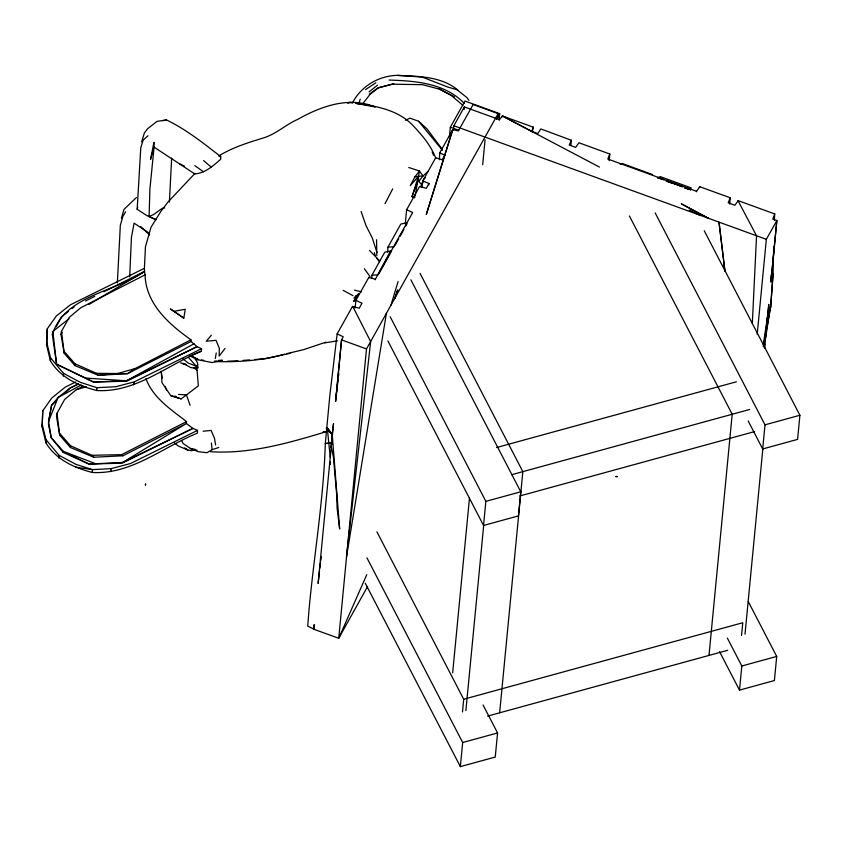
<?xml version="1.0" encoding="UTF-8"?>
<svg xmlns="http://www.w3.org/2000/svg" width="842" height="842" viewBox="0 0 842 842"><rect width="100%" height="100%" fill="white"/><g stroke="black" fill="none" stroke-linecap="round" stroke-linejoin="round"><path stroke-width="1.26" d="M161.453 373.395L161.917 382.552L170.789 395.677L181.198 398.876L198.333 385.889L197.06 370.206L195.912 367.975M141.645 141.856L144.382 132.962L147.582 128.742L157.001 121.385L166.505 119.964C186.071 129.321 203.585 143.34 220.73 156.633L220.678 159.285C213.247 165.748 205.111 173.147 194.797 173.947L154.086 147.129L153.949 142.319L150.539 159.443L154.086 147.129L149.897 189.018L149.097 216.499L155.917 219.625M696.334 191.776L699.691 186.703L730.203 197.754L728.204 202.817L734.813 205.259L738.266 200.68L774.693 213.931L772.798 219.025L776.85 220.541L770.925 282.091L771.335 274.429M765.81 333.464L770.767 305.899L773.082 273.997L773.661 246.601M129.679 276.892L131.426 237.444L134.089 223.151L149.139 233.087M331.516 444.102L332.432 434.651L327.296 428.136L330.243 457.417M145.919 378.574C152.939 397.877 170.979 409.496 186.524 421.6L186.398 423.505L192.892 428.399L197.491 430.388L197.386 433.177C162.906 447.018 131.373 474.793 92.21 472.446C73.98 467.752 55.961 459.543 45.91 442.787L45.994 439.713L42.268 424.536L42.763 410.78L51.783 398.003L65.276 387.11L75.759 381.942M191.05 341.484L127.5 373.659L98.251 375.3L74.927 365.586L64.245 353.366L60.992 334.558L61.466 331.401L69.149 317.487L80.727 307.772L145.066 274.85C145.866 303.92 168.958 324.244 190.976 339.8L191.05 341.484L197.091 346.641L201.512 348.714L201.301 351.251C167.021 365.133 135.73 392.898 96.714 390.509C78.474 385.804 60.456 377.595 50.404 360.85L50.499 357.766L46.826 342.757L47.247 328.864L56.277 316.066L70.318 304.857L144.403 268.303L145.456 246.759L151.013 227.256L160.854 211.426L167.99 202.048L195.039 173.315M45.91 442.787L42.1 426.862L42.763 410.78M50.404 360.85L46.542 344.82L47.247 328.864M352.482 307.067L352.503 306.425L359.25 308.214L361.986 303.204L355.892 300.362L368.785 277.418L375.395 279.239L412.696 212.521L406.633 209.732L419.59 186.45L426.294 188.313L428.978 183.503L422.789 180.925L435.703 157.738L442.187 159.78L444.776 155.254L452.754 129.584L458.322 130.931L473.151 104.513L498.127 113.638L497.748 117.543M738.234 201.322L738.266 200.68M774.387 220.478L774.693 213.931M752.327 323.423L756.548 235.813L738.108 200.849M330.359 464.342L330.485 461.774M58.835 458.122L58.993 455.28L45.994 439.713M63.329 376.174L63.476 373.332L50.499 357.766M117.343 282.996L120.332 225.351L122.964 216.268L125.637 211.774M570.929 145.508L571.286 140.225L540.785 128.931L537.775 133.573L531.723 131.415L502.421 115.964L499.474 119.648L464.342 106.923L453.87 125.763L453.617 128.373M729.761 204.048L730.203 197.754M48.362 423.737L51.215 437.703L63.255 452.449L88.968 464.079L122.721 462.426L186.398 423.505L122.953 455.785L93.736 457.238L70.433 447.523L59.74 435.303L56.972 413.348L64.655 399.434L76.222 389.72L83.242 386.131M64.245 353.366L61.466 331.401M63.255 452.449L63.318 451.354L51.215 437.703L48.52 421.432L51.551 405.381L58.119 397.466L70.16 388.036L78.306 383.973M70.433 447.523L70.528 445.765L59.845 433.546M74.927 365.586L75.022 363.818L64.339 351.598M376.816 255.684L376.563 239.717M452.712 130.426L452.754 129.584L439.766 152.802L439.377 159.738M155.896 219.657L146.792 215.52L137.172 209.3L140.782 147.697L143.203 140.088L147.981 135.741M331.432 444.629L333.485 423.694L332.232 434.577L339.652 528.965L337.074 507.873L336.758 495.328L333.421 457.122L331.264 446.755L332.432 434.651L327.296 428.136L332.432 434.651L318.129 583.401L319.528 570.792M171.663 158.064L169.4 202.08M387.646 252.147L387.973 247.106L400.803 224.046L406.539 222.877M371.775 277.786L371.943 275.197L384.783 252.147L391.688 250.842L390.509 251.105L377.805 274.881L371.943 275.197M42.1 426.862L42.268 424.536M773.082 273.997L770.588 307.33L767.736 315.318L763.284 344.799M313.719 629.216L314.14 624.827L313.719 629.216L338.737 638.268L367.628 586.485M765.546 338.084L770.556 306.625C765.988 319.465 766.567 333.432 763.22 346.641M92.21 472.446L92.452 469.636L75.948 464.342L58.993 455.28M366.775 574.644L338.737 638.268L366.491 348.935L341.547 339.873L335.621 401.413L341.547 339.873L343.21 336.779L337.158 333.874L352.503 306.425M331.211 447.66L331.559 442.671L325.307 443.597C323.633 499.159 314.182 554.047 309.056 609.313L307.719 626.101L313.803 629.069M764.389 347.988L764.768 343.936M765.01 341.463L765.504 336.168M765.746 333.632L765.988 331.001M355.892 300.362L355.092 308.014M368.733 277.944L368.785 277.418M375.343 279.765L375.395 279.239M405.255 224.035L406.633 209.732M422.789 180.925L422.084 187.577M428.852 184.861L428.978 183.503M449.46 136.383L450.344 127.216L464.973 101.061L499.695 113.691L499.064 120.238M464.1 109.502L464.342 106.923M482.677 164.716L485.066 139.835M452.67 672.79L469.468 498.117M462.479 711.943L463.7 699.249L376.921 531.839M483.076 704.996L497.569 732.95L495.243 757.063L460.353 766.63L462.679 742.518L366.986 557.92M410.864 279.786L520.756 491.791L518.44 515.904L483.55 525.471L485.866 501.348L390.183 316.76M465.879 710.637L483.676 525.534M499.643 712.806L522.84 471.646L420.053 273.355M699.639 187.24L699.691 186.703M708.996 655.423L732.193 414.253L629.437 216.026M757.2 334.358L766.346 239.328L776.85 220.541L771.251 278.365M764.547 348.441L768.788 304.372L766.82 324.77M741.549 635.436L742.77 622.743L463.7 699.249M748.254 601.546L776.703 656.434L774.387 680.547L739.497 690.114L741.813 666.001L727.33 638.047M704.259 230.75L799.9 415.264L797.584 439.387L762.684 448.954L765.01 424.831L655.15 212.889M745.012 634.121L762.82 449.018M96.714 390.509L96.977 387.709L80.443 382.394L63.476 373.332M326.528 427.673L326.359 429.115L332.432 434.651L331.548 442.766L325.307 443.597L329.832 395.508L337.158 333.874M609.145 160.548L609.829 154.033L578.97 142.772L575.623 147.382L569.234 145.056L571.286 140.225M332.432 434.651L331.653 442.755M335.947 397.698L337.189 387.467M337.495 384.92L338.116 379.805M338.579 375.974L338.884 373.416M319.834 568.234L320.455 563.13M320.76 560.583L321.223 556.751M766.736 325.296L767.736 315.318L770.556 306.625L767.778 315.203L769.156 310.856M46.542 344.82L46.826 342.757M766.599 325.917L766.988 323.402M415.095 196.165L419.442 171.021L408.77 167.495M56.972 413.348L56.498 416.516L59.74 435.303M183.809 318.15L185.251 309.246L174.01 311.329L170.41 308.951L183.809 318.15L174.01 311.329M498.127 113.638L386.425 313.287L346.451 557.257L370.659 341.599L352.766 306.477M48.573 422.516L51.551 405.381L55.267 401.908M215.278 358.513L216.236 353.008M69.033 318.697L52.846 331.495L56.603 364.228L93.483 382.005L126.489 380.795L197.091 346.641L126.71 381.215L93.483 382.005L56.603 364.228L52.309 334.442C64.792 295.289 114.986 292.142 144.519 271.408L144.403 268.303M690.387 190.271L690.85 187.787L660.275 176.62L657.549 177.967M110.691 471.552L111.27 468.615L130.615 463.479L197.491 430.388M532.26 132.005L533.26 127.174L502.421 115.964L502.242 116.849M133.52 384.91L134.288 381.879L201.512 348.714M137.172 209.3L137.72 207.227M121.416 218.162L124.016 209.363L136.425 197.491M358.713 104.219L360.208 99.209M398.098 281.533L390.972 305.151M452.754 129.584L426.273 214.563L444.776 155.254L439.766 152.802M420.684 186.766L423.884 178.978L425.631 177.578M428.441 170.915L423.031 175.978L418.453 176.283L412.043 196.544L414.285 197.807M394.856 298.331L397.729 289.901L394.73 298.552M531.723 131.415L533.26 127.174M417.022 183.198L412.043 196.544L414.906 197.46M180.525 362.891L186.019 364.565L182.935 363.334L190.734 367.544L195.491 368.312L197.628 364.575L197.544 362.807L194.27 357.65M48.52 421.432L58.119 397.466L81.179 385.015M609.829 154.033L607.798 159.033L696.387 191.239M352.609 102.661C361.134 86.158 378.868 75.696 397.382 75.37C418.116 76.348 440.955 76.148 457.816 89.978L448.007 87.136L422.126 77.043L397.382 75.37M385.005 203.711L392.688 188.85M52.309 334.442L53.456 332.232M56.319 326.707L61.477 316.771L68.276 311.508M60.992 334.558L62.15 332.369M418.737 181.472L423.031 175.978L419.442 171.021L414.959 176.799L410.243 185.672L418.453 176.283L418.737 181.472L421.442 184.335L422.884 182.198M394.909 245.59L398.74 238.707M400.013 236.413L403.855 229.529M405.77 226.088L407.044 223.793M386.425 313.287L366.491 348.935M378.879 273.745L391.046 251.99M496.517 119.375L499.695 113.691M358.46 293.742L353.693 301.52L358.46 294.142M225.003 348.462L219.173 356.082L219.299 348.135L215.994 340.315L206.29 341.242L211.363 335.19M689.587 189.418L690.85 187.787M363.428 102.871L370.07 94.315L378.795 87.536L393.824 83.737M353.977 298.184L356.282 295.321M65.508 392.372L70.16 388.036L78.432 384.015M369.038 91.936L377.437 85.21M72.159 308.498L74.096 306.993M369.259 94.283L377.553 88.126L392.561 84.189L422.6 84.684L438.998 89.041L454.417 96.767M190.976 339.8L135.173 368.522L127.5 373.659L96.451 373.311L75.022 363.818M365.575 89.578L375.869 82.79M88.947 304.467L144.519 271.408L145.087 275.187M218.783 447.481L212.089 449.67L207.006 452.701L198.144 451.659L190.345 448.418L183.188 443.576L181.483 440.429M194.049 343.778L126.489 380.795L86.316 378.121M218.594 156.054C232.255 147.624 247.569 142.74 262.841 138.13C275.892 134.341 285.712 124.574 298.015 119.238C321.255 106.06 349.083 96.262 375.258 106.945L355.861 103.387C376.237 105.966 398.055 109.934 412.927 125.437C422.116 135.278 431.104 145.592 435.819 158.433M70.528 445.765L91.946 455.29L121.658 454.648L186.524 421.6M85.484 301.015L94.746 296.373M104.008 291.732L144.519 271.408M122.721 462.426L192.892 428.399L122.185 463.153L88.968 464.079L63.318 451.354L94.883 463.426M620.175 164.232L622.006 163.411L652.582 174.568M405.391 120.227L410.043 118.164L418.558 121.237L426.926 128.784L442.166 149.181M149.097 216.499L153.612 214.51L162.295 208.269L164.664 207.9M189.324 356.324L201.301 351.251M197.039 450.165L193.734 449.902L191.734 450.744L187.808 450.038L178.325 446.007L174.41 442.945M325.991 342.136L303.604 349.651L287.048 353.587M76.222 389.72L86.252 386.794M135.173 368.522L118.069 373.416L98.251 375.3L96.451 373.311M496.57 447.534L736.371 381.794M511.62 474.72L749.633 409.475M485.866 501.348L520.756 491.791M765.01 424.831L799.9 415.264M519.882 495.938L754.611 431.588M487.592 716.11L727.688 650.298M462.679 742.518L497.569 732.95M741.813 666.001L776.703 656.434M326.749 431.536C289.111 442.85 250.379 454.206 210.647 451.733M134.288 381.879L115.817 386.71L96.977 387.709M284.501 354.187C262.209 360.523 238.718 362.27 215.678 361.555M325.475 431.536L322.939 432.093L326.58 431.599M290.553 353.23L265.388 358.734L254.905 359.513M195.491 368.312L197.87 367.817L197.628 364.575M162.527 120.68L166.505 119.964M324.654 342.894L337.61 340.842M414.959 176.799L418.453 176.283M203.122 431.209L211.11 430.441L214.489 438.208L215.605 444.955M237.876 360.786L227.435 361.239M243.117 360.397L249.664 359.902M353.998 102.44L347.472 102.84L350.23 102.282L352.409 102.787M387.973 247.106L394.267 246.738M111.27 468.615L92.452 469.636L75.791 467.163M218.646 360.344L222.446 360.292L212.016 362.565L196.639 359.481L191.787 356.061M214.489 361.113L217.078 361.144M178.493 394.424L186.44 394.909L190.103 405.318M389.067 80.053C415.38 80.864 445.113 83.126 464.331 103.492M197.87 367.817L193.597 367.501L197.06 370.206M201.427 359.997L203.701 360.26M195.344 449.428L190.345 448.418L193.734 449.902M354.493 290.132L361.523 291.858M170.789 395.677L181.198 398.876M766.346 239.328L453.87 125.763M666.138 181.093L672.284 183.324M684.557 187.787L688.24 189.124M450.344 127.216L458.722 130.257M662.896 179.556L658.044 177.767L664.085 179.967M219.783 156.265L220.73 156.633M195.47 358.513L198.017 359.618L191.881 355.924M190.587 356.324L198.017 359.618M179.756 163.98L184.303 166.011M689.282 209.974L699.071 214.868M502.421 115.964L599.462 167.084M343.157 290.385L352.945 295.626M438.945 88.599L451.344 95.514L462.953 105.418M184.787 448.26L187.808 450.038L184.651 448.07M174.915 395.94L177.03 397.403M194.87 165.674L203.438 171.789M457.322 89.999L466.826 97.493L468.973 100.356M183.061 358.934L188.145 362.997L196.291 366.238L188.766 357.787M203.617 160.59L211.289 167.2M121.658 454.648L122.953 455.785M149.634 234.95L140.677 226.54M369.438 250.4L379.731 260.904M91.946 455.29L93.736 457.238M418.558 121.237L442.492 150.318M376.606 257.989L379.426 261.82M364.375 268.693L370.059 276.65M748.201 421L762.684 448.954M719.573 651.687L739.497 690.114M387.867 340.873L483.55 525.471M365.27 583.201L460.353 766.63M432.146 151.96L433.588 155.391M162.253 378.142L161.064 371.227M165.19 386.499L166.453 390.078M361.113 211.5L365.996 225.582L372.311 238.033L376.984 252.505M374.385 252.611L375.258 255.873M211.426 443.092L212.089 449.67M145.655 484.066L145.403 485.024L145.655 484.066M617.407 476.572L615.87 476.561L617.407 476.572M682.304 186.724L666.538 180.904L682.304 186.714M688.367 188.966L684.735 187.619L688.367 188.966M708.206 218.194L681.41 203.869L708.206 218.194M724.973 271.366L719.005 222.12L724.941 271.366"/></g></svg>
